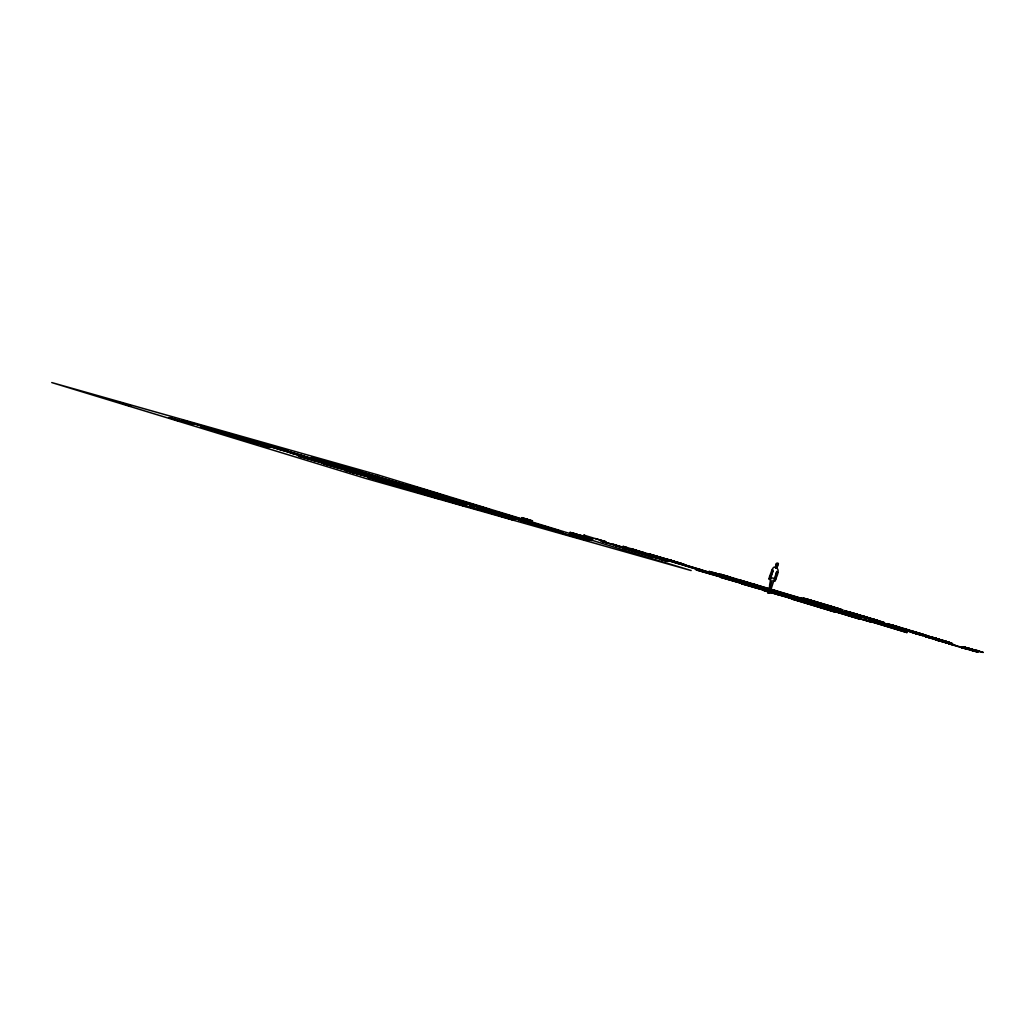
<?xml version="1.0" encoding="UTF-8"?>
<svg xmlns="http://www.w3.org/2000/svg" width="1035" height="1035" viewBox="0 0 1035 1035"><rect width="100%" height="100%" fill="white"/><g stroke="black" fill="none" stroke-linecap="round" stroke-linejoin="round"><path stroke-width="1.5" d="M769.484 591.645L769.354 593.016L768.164 593.107L770.842 589.898L776.78 571.359M775.965 565.679C782.162 559.508 773.831 573.584 776.198 565.912M775.978 579.095C770.351 587.143 783.754 568.732 775.176 567.607M769.73 592.499C769.548 589.821 767.129 594.892 768.332 592.162M768.487 592.447L769.665 592.602M769.535 585.538L770.959 577.711L774.969 578.513M769.096 578.345L769.613 579.522L769.264 578.319M770.959 577.711L773.171 570.065M772.783 571.488C771.903 574.826 769.406 576.598 769.212 579.134M772.162 580.402L768.539 592.576M771.812 570.453L769.367 577.103M775.474 580.234L774.646 581.191M778.152 564.463C779.653 562.548 774.801 562.16 775.72 565.99M769.872 585.344L768.138 592.149M777.634 572.575L776.341 572.834L775.241 578.953M963.624 647.056L983.25 652.438L969.316 648.531M968.928 648.544L966.936 648.026L979.045 651.507L974.103 650.019M975.979 650.769L971.503 649.32M743.945 581.411L823.265 605.009C829.203 606.756 820.16 604.013 822.424 604.738M583.973 538.381L592.033 540.49L572.148 535.043L574.05 535.625M323.386 460.549L329.854 462.477L323.593 460.588M347.152 467.82L344.008 466.888L350.335 468.674M775.241 566.882L773.481 567.439L771.644 570.233L772.757 571.475M847.639 613.651L852.051 615.01L848.26 613.716M849.127 614.078L852.374 614.945L835.827 610.055L848.842 613.962L841.662 611.788M942.251 640.342L927.321 635.917L943.868 640.807L934.23 637.987M225.63 433.898L216.418 431.207M389.147 481.081L375.705 476.993L377.801 477.691M441.35 495.015L444.817 495.959L439.448 494.225M425.967 492.544L437.132 495.726L429.24 493.216M442.98 497.68L441.298 497.162L456.603 501.794L448.569 499.452M461.843 501.199L469.709 503.825M458.867 501.173L467.82 503.644M456.163 501.742L460.252 502.958L456.137 501.587M463.551 503.916L466.785 504.821L457.625 502.04M544.824 526.686L544.061 526.401M553.583 530.049L537.941 525.715M542.832 525.884L535.043 523.658L560.452 531.278L551.293 528.613M584.296 538.562L587.996 539.597L585.965 539.002M580.842 537.721L587.143 539.377M776.923 567.607L776.159 566.844M852.84 613.91L868.572 617.882M354.397 470.653L382.174 478.791M357.411 471.352L341.239 466.656M395.137 483.112L397.647 483.785M449.902 497.68L475.505 505.183M382.549 479.257L389.509 481.301L385.046 479.891M441.906 497.356L445.322 498.314M450.328 499.983L449.281 499.633L450.303 499.853M552.703 530.036L563.092 532.922M586.133 538.963L587.751 539.507M562.626 533.361L587.013 540.348L570.117 535.108L574.464 536.389M496.412 512.726L483.267 508.987L522.429 520.385L518.535 519.221M655.155 555.743L655.284 555.782M945.343 642.399L944.489 642.114L954.878 645.025L940.233 640.458L945.084 642.166L940.582 641.014M951.851 644.727L962.317 647.819M235.695 435.89L231.167 434.532L245.955 438.892M217.169 431.414L216.768 431.31M242.151 438.982L244.079 439.577M249.448 441.427L251.803 442.178M254.468 442.954L252.23 442.268M259.112 444.222L256.771 443.485M264.43 445.71L257.689 443.679L264.688 445.774M338.613 466.255L339.959 466.643L336.841 465.672M408.631 485.907C413.392 487.252 403.559 484.341 407.117 485.428M441.402 497.188L445.8 498.508M450.587 499.957L455.309 501.328L450.122 499.814M456.422 501.587L459.488 502.674M474.871 506.283L470.99 505.119L471.947 505.403M509.039 515.495L498.301 512.377M522.196 520.98L519.156 520.075L537.036 525.444M549.223 527.992L551.862 528.639L547.877 527.384M549.585 528.717L546.338 527.734L549.029 528.536M536.57 525.379L547.593 528.743M553.479 530.295L552.962 530.114M575.072 535.742L574.063 535.483L576.637 536.208M567.84 534.966L570.906 535.858M574.826 536.919C570.207 535.612 579.962 538.498 576.314 537.346M615.566 545.341L617.106 545.872L616.226 545.652M966.664 648.79L968.255 649.333L966.949 648.997M699.104 569.962L680.254 564.14L699.427 569.962M699.557 570.104L703.088 571.087L698.935 569.923M714.072 573.817L715.327 574.179M707.332 572.42L703.593 571.359L717.527 575.628L707.293 572.407M724.81 577.09L697.525 568.823M713.076 573.532L760.363 587.854L749.547 584.672M724.785 577.09L749.702 584.723M727.256 578.462L717.113 575.486M475.039 506.154L474.069 505.921L487.058 509.595M921.655 635.361L911.835 632.411L927.839 637.224M641.933 552.599L663.176 558.913M631.764 550.529L640.044 552.975L638.647 552.638M633.11 550.956L644.689 554.23M635.529 551.72L636.771 552.017M670.369 560.491L671.288 560.647M638.763 552.69L640.419 553.182M648.738 555.407L653.538 557.153L645.607 554.579L646.37 554.812M651.08 556.416L651.727 556.429M659.735 558.771L660.55 559.029M666.268 560.918L665.013 560.517L668.028 561.436L659.696 559.016L666.294 560.918M753.959 587.246L753.234 587.039L754.515 587.427M851.546 615.398L769.147 592.033L772.291 592.964M777 594.297L779.665 595.073M791.141 598.282L792.422 598.657L788.877 597.622M812.941 603.935L814.209 604.324L813.005 603.961M844.987 612.888L844.055 612.591L860.603 617.468L846.009 613.134M850.848 614.518L851.805 614.803M937.115 638.802L935.549 638.44L952.096 643.33L935.847 638.582M940.323 639.811L939.081 639.384L941.423 640.199M925.419 636.512L926.7 636.9L925.989 636.693M930.18 637.974L928.925 637.599L945.563 642.179L943.493 641.609M964.206 647.069L969.096 648.518M970.455 648.867L970.545 649.087M945.175 642.619L946.456 643.007L943.842 641.946M970.093 649.036L965.668 647.703L970.804 649.023M969.536 648.79L964.025 646.978M970.274 649.113L975.669 650.523L974.892 650.174M973.236 649.954L974.685 650.342M949.302 643.899L948.59 643.692L949.858 644.068M939.288 640.781L938.577 640.574L968.721 649.359L967.13 648.829M953.338 645.154L952.109 644.779M623.096 546.364L634.054 549.611M754.075 584.167L754.968 584.439M434.752 495.726L344.603 470.149L434.791 495.726M519.518 519.363L517.099 518.742M840.782 611.53L837.82 610.65L843.654 612.384M850.395 614.337L851.52 614.674M852.219 615.023L858.597 616.886M930.426 636.836L929.327 636.512L934.644 638.09M945.382 641.286L946.934 641.726M942.807 640.458L941.902 640.186L943.558 640.859M205.642 427.882L215.81 430.935L200.648 426.524L204.607 427.558M595.397 538.575L600.869 540.231M606.225 542.534L600.856 541.072L617.585 545.911L615.877 545.341M633.097 549.637L639.501 551.539M628.646 548.848C618.71 545.988 640.135 552.25 631.441 549.753M845.543 612.927L845.168 612.759M856.669 616.368L852.788 615.152L857.355 616.524M937.141 638.893L936.662 638.608M945.201 641.26L944.256 640.963L945.356 641.364M230.65 435.619L215.578 430.858M399.613 484.289L397.97 483.837M450.962 500.112L450.807 500.009M540.283 525.275L545.768 526.776M552.444 529.661L553.207 529.959M577.828 536.66C594.646 541.771 563.92 532.546 580.312 537.268M576.922 537.294C578.901 537.786 573.39 536.285 576.003 537.074M648.505 555.42L649.967 555.873M652.166 556.558L650.756 556.118C643.796 554.255 656.41 557.593 649.527 555.795M649.553 555.743L650.058 555.899M653.085 556.701L653.913 556.959L652.257 556.584L658.092 558.395L654.392 557.244M938.59 639.953C941.656 640.924 938.46 640.238 939.534 639.565M458.298 502.169L461.351 503.243M677.589 562.626L679.62 563.234L660.576 557.542L663.448 558.201M637.469 552.03L638.401 552.276L636.861 551.746M576.366 537.268L575.538 536.919L576.624 537.152M946.055 641.532L948.345 642.269M458.466 502.324L463.667 503.812L460.019 502.751M739.986 579.949L740.672 580.169M202.42 426.925L204.218 427.442M841.196 613.03L840.213 612.733M936.468 639.837L937.542 640.16M854.819 617.287L853.901 617.002M942.756 641.622L943.648 641.881L942.303 641.144M962.304 647.807L961.347 647.496L966.988 649.113M634.546 549.986L645.219 553.207L639.384 551.564M592.136 538.717L593.029 538.976L592.059 538.679M702.079 570.065L680.888 563.764L715.767 574.231M644.313 554.139L643.265 553.854M642.101 553.66L640.148 553.026M642.929 553.919C645.219 554.566 638.246 552.444 642.399 553.725M725.056 577.155L726.156 577.439L723.788 576.767M726.984 577.698L726.078 577.401M886.309 624.571L889.621 625.243L876.839 621.608L886.012 624.493M772.213 592.939L771.049 592.589L771.955 592.861M930.258 637.418L929.055 637.651M941.255 640.82L939.586 640.329L941.384 640.807M967.195 647.962L968.346 648.298M972.331 649.644L978.088 651.274M973.301 649.967L973.741 650.071M935.899 639.876C934.294 639.526 942.846 641.441 936.313 640.005M949.781 644.055L949.056 643.822M631.35 549.74L630.742 549.559M464.547 503.139L454.042 500.203L471.753 505.378M853.836 614.531L848.053 612.953L892.481 625.735L861.909 616.33L862.737 616.614M944.231 640.963L948.125 642.088L947.025 641.752M943.48 640.833L942.562 640.445M907.798 631.001L910.425 631.79L881.652 623.238M401.839 485.518L405.759 486.631M407.337 487.2L411.18 488.287L392.42 482.646L396.47 483.798M935.071 638.22L933.13 637.663M119.762 402.524L130.824 405.849L129.44 405.448M256.861 441.686L250.172 439.733L252.527 440.431M258.025 441.984L256.926 441.66M261.286 443.032L260.691 442.876M128.845 405.591L123.734 403.766L124.989 404.129M246.136 438.956L243.471 438.154L244.195 438.374M263.472 443.86L261.958 443.42L265.089 444.144M278.247 448.051L279.114 448.297M331.485 462.994L329.609 462.425L428.141 491.884L427.08 491.534M332.882 463.344L332.416 463.201M343.374 466.41L344.319 466.707M270.549 445.904L268.117 445.153L271.713 446.124M266.991 444.934L272.955 446.615M272.477 446.59L283.862 449.708L278.971 448.246M276.436 447.754L272.606 446.654M279.359 448.621L281.365 449.229L278.117 448.168M350.529 468.726L349.985 468.661M357.515 470.627L358.589 470.951M202.989 427.093L203.96 427.39M226.419 433.717L226.95 433.885M226.613 433.768L229.356 434.558M234.026 435.994L231.814 435.373M285.789 450.432L287.652 451.001L284.509 450.018M349.791 468.609L347.851 468.014M350.593 468.855L353.077 469.554M352.702 469.502L431.065 492.763L426.963 491.534M181.526 421.154L178.447 420.223L192.795 424.428L191.19 423.936L191.85 424.13M584.866 535.405L583.688 535.082L605.824 541.81M381.488 477.976L380.906 477.795M600.856 540.231L605.177 541.46L604.492 541.24M279.359 449.41L260.406 443.692L289.05 452.269L287.795 451.997M319.246 460.782L315.623 459.773L340.243 467.264M336.841 465.698L333.024 464.547L344.797 467.755M633.213 549.624L630.574 548.873L643.162 552.664L637.068 550.762M651.869 554.773L666.061 559.003L649.113 553.945L651.765 554.734M656.733 556.131L655.918 555.899M225.164 434.208L223.534 433.743L253.808 442.954L252.178 442.488M233.405 436.511L234.415 436.822M235.734 437.275C222.344 433.329 248.102 440.561 237.507 437.339M235.708 437.184L238.166 437.934L233.729 436.654M239.408 438.387L244.674 439.914L239.68 438.465M241.465 438.931L237.998 437.87M240.495 438.711L238.917 438.245M241.841 439.06L244.687 439.733M241.233 438.853L243.419 439.539M244.26 439.616L253.161 442.243M246.602 440.315L248.71 441.039M250.522 441.544L249.538 441.233L251.182 441.622M250.341 441.415L251.919 441.867M325.533 462.774L319.401 460.924M326.387 463.02L328.936 463.745M328.794 463.693L330.152 464.133M243.173 439.5L240.896 438.736M250.017 441.596L253.64 442.514M251.207 441.751L252.527 442.385M253.148 442.204L252.385 442.113M254.713 442.838L253.963 442.67M257.003 443.588L256.447 443.394M295.027 454.223L288.972 452.334M303.992 456.875L301.25 456.112M326.594 463.124L341.459 467.665M370.284 475.557L380.557 478.364M376.766 477.381L377.969 477.743M461.959 501.212L454.21 498.974L465.22 502.415M471.158 504.032L469.748 503.644L486.114 508.521L482.879 507.486M474.004 504.938L470.55 503.89M669.322 560.051L666.643 559.249L683.773 564.36M254.701 443.019L252.915 442.501M259.332 444.287L255.516 443.096M266.926 446.628C271.506 447.922 252.424 442.527 265.413 446.15M310.849 458.945L305.881 457.535L320.138 461.765M310.603 458.984L316.619 460.691M343.491 468.182L350.283 470.226M605.022 542.159L602.473 541.434L603.948 541.887M265.27 446.214L269.501 447.392M316.477 460.743L330.721 465L319.621 461.739M349.455 470.071L343.128 468.169M349.972 470.226L351.861 470.757M352.392 470.912L364.074 474.444L352.974 471.184M468.881 503.89L468.053 503.605L499.465 513.257L485.661 509.078M480.68 507.499L458.971 501.225M397.983 484.341L402.02 485.493M624.7 548.55L623.135 548.11L652.645 557.089L651.08 556.636M680.448 564.191L659.075 557.8M355.16 472.426L388.461 481.585L298.326 456.021L348.536 470.537M527.358 521.226L530.826 522.183L524.033 520.01M650.161 555.989L650.42 556.209M539.119 524.823L540.684 525.327L537.268 524.318L538.096 524.577M377.982 479.438L388.099 482.284A128.107 1.113 16.7 0 0 393.507 483.798L413.483 489.219L323.425 463.667L373.544 478.17M451.234 500.125L452.386 500.448M480.719 508.327L477.109 507.163L493.604 511.82M510.151 516.763L500.241 514.007L516.103 518.962M510.876 516.918L509.983 516.659M512.234 517.254L510.669 516.775L519.415 519.285M544.307 526.336L547.722 527.384M550.232 528.122L551.422 528.523M452.787 500.655L453.951 500.914M456.862 501.859L453.408 500.798M556.597 530.127L552.535 528.885L553.828 529.273M554.1 529.338L558.214 530.606M556.921 530.218L554.204 529.415M514.809 518.548L515.87 518.858M586.47 538.769L587.168 538.976L586.146 538.679M576.301 536.104L572.42 534.991L575.654 536.014M574.503 535.794C585.461 538.64 561.759 532.533 578.772 536.777M583.675 538.239L585.758 538.989L582.614 538.109M367.697 477.2L457.845 502.777L422.254 492.971M530.696 523.516L529.635 523.192L530.864 523.568M548.705 528.51L547.541 528.16L548.977 528.587M563.26 532.999L549.223 528.6L553.259 530.075L551.487 529.351M549.999 528.911L550.659 529.105M575.952 536.221L574.917 535.664M576.055 536.285L578.112 536.88M579.367 537.178L581.308 537.786L578.035 536.867M580.674 537.644L582.821 538.226L581.709 537.967M533.995 524.551L533.116 524.279L533.931 524.512M441.182 498.572L447.987 500.552L447.366 500.358M445.723 499.853L447.443 500.384M546.376 528.251L551.771 529.816M572.161 535.703L572.898 535.91M553.324 530.541L554.708 530.942L553.958 530.722M948.319 642.256L950.104 642.735L949.108 642.437M464.301 505.52L466.138 506.076M560.815 532.844L561.746 533.141L544.229 527.669M462.011 504.925L457.405 503.566L477.756 509.543L464.883 505.727M569.095 535.354L567.038 534.72M574.658 536.919L575.486 537.152M767.866 591.671L763.817 590.519L765.732 591.114A310.435 2.704 16.7 0 0 851.857 615.502L851.87 615.502M835.607 611.4L841.701 613.16M840.084 612.668L853.306 616.614L833.369 610.766L837.561 611.983M938.279 640.354L940.414 640.963M941.759 641.338L942.73 641.609M853.72 616.912L871.405 622.139L851.469 616.278L855.66 617.507M717.294 573.739L712.882 572.549L722.288 575.499M835.271 607.778L839.113 608.813L833.524 607.027M745.459 582.42L749.87 583.611L743.44 581.566M606.381 542.573L605.643 542.379L643.705 553.402L613.082 544.281L615.282 544.992M627.611 548.951L638.88 552.302L615.825 545.652L627.533 548.938M894.77 625.826L890.928 624.791L899.117 627.365M632.928 550.905L631.738 550.542M792.823 596.846L770.583 590.286M793.547 597.079L801.646 599.485M788.554 595.448L776.664 591.748M799.02 598.709L794.686 597.505L801.038 599.563M919.287 633.381L923.129 634.429L917.54 632.644M974.517 650.368L975.216 650.562M937.335 640.29L937.982 640.471L928.693 637.547M348.963 468.92L353.44 470.136L342.87 466.811M470.809 504.045L464.831 502.311M769.665 589.821L757.581 586.185L769.458 589.743M934.049 637.948L931.358 637.055M842.542 612.099L840.808 611.607M912.909 632.476L910.011 631.609M445.658 498.508L448.09 499.232M683.863 564.398L685.688 564.942L684.096 564.476M282.439 449.319L278.945 448.414M880.203 622.41L870.745 619.797L905.159 629.694L893.412 626.498L902.494 629.396M944.502 641.04L941.449 640.225M839.851 611.206L843.072 612.202M393.313 482.504L408.308 486.877M538.627 524.732L539.429 525.03M443.653 497.874L444.61 498.158M582.847 538.303L585.383 538.847M775.254 590.662L774.206 590.338M832.981 607.105L842.995 609.977L830.924 606.238M719.92 574.503L709.001 571.385L719.312 574.593M801.789 598.385L802.138 598.502M864.354 616.614L861.637 615.709L865.428 616.782M662.723 558.188L663.616 558.266M674.742 561.772L671.133 560.711M742.832 581.657L753.752 584.775L740.465 580.648M897.047 626.498L887.047 623.626L902.015 628.245M592.602 538.86L579.173 534.927L582.058 535.807M969.886 648.686L967.57 648.156M970.571 648.893L969.666 648.841M824.559 606.626L831.597 608.593L818.866 604.608M964.245 647.276L968.204 648.311M235.993 435.968L237.688 436.459M935.575 639.591L937.361 640.109M841.17 612.461L840.161 612.151L843.68 613.186M233.794 436.666L236.006 437.352M446.176 498.534L451.713 500.19L449.319 499.569M249.681 441.492L250.496 441.725L249.707 441.298M872.039 619.046L877.02 620.495L870.124 618.348M861.573 616.278L867.032 617.947M626.951 547.541L623.173 546.402M630.949 548.641L654.495 555.717M670.706 560.271L669.27 559.857L681.923 563.661L666.967 559.185L673.876 561.177M788.334 595.384L786.496 594.84M850.848 613.729L849.761 613.393M855.259 614.971L858.442 615.864L848.053 612.448L860.784 616.045M590.429 538.187L591.774 538.601M844.676 612.616L845.336 613.005M441.673 495.157L435.153 493.203M437.016 493.747L448.841 497.162L435.502 493.022M324.68 461.364L315.39 458.738L322.454 461.002M227.493 433.186L223.508 431.97L234.803 435.308M266.797 444.882L264.701 444.248M345.03 467.781L348.743 468.907M523.024 519.971L534.849 523.387L520.631 518.975M527.682 521.381L522.093 519.699M371.164 475.751L373.842 476.527L361.15 472.71L362.172 473.047M541.189 525.521L542.806 526M380.388 478.493L384.36 479.451M408.489 486.98L410.222 487.485M342.934 468.118L339.338 467.018L343.956 468.325M295.027 454.132L301.47 456.06M523.361 521.239L536.285 525.224M523.619 521.329C525.806 521.925 519.35 520.204 521.64 520.734M556.571 530.981C552.962 529.933 561.086 532.313 557.257 531.214M190.065 423.6L191.514 424.027M444.442 498.171L445.451 498.482M579.341 538.045L581.968 538.847M580.467 538.381L582.291 538.937M251.363 442.01L252.035 442.204M417.972 490.939L419.253 491.327M423.069 492.375L423.587 492.531M830.316 606.329L835.387 607.855M743.143 580.907L742.6 580.751M863.889 616.459L884.162 622.527L872.078 618.788M862.349 616.11L858.765 615.062L859.93 615.424M717.514 573.752L722.986 575.408M894.654 625.748L899.726 627.275M930.568 636.861L932.289 637.392M947.116 641.778L948.862 642.373M676.321 562.005L681.25 563.609M914.332 631.932L927.011 635.593L914.94 631.855M739.766 580.751L745.239 582.407M919.403 633.472L911.382 631.065M940 639.708L935.873 638.388L936.61 638.724M776.832 591.968L770.26 590.066L785.099 594.517L779.057 592.628M910.399 631.143L903.568 629.202L914.966 632.708L910.761 631.259M975.578 650.394L976.833 650.873L974.97 650.213M799.24 598.722L804.712 600.378M965.953 647.716L966.962 648.091M972.059 649.618L972.408 649.669M973.198 649.825L975.656 650.575M531.537 520.566L532.546 520.851L521.756 517.616L530.308 520.501M821.492 605.734L835.478 609.744L822.191 605.63M857.601 616.575L858.584 616.873M530.45 520.553L525.638 518.82L526.931 519.195M633.524 551.086L635.27 551.616M641.778 553.57L641.454 553.427M650.588 556.3L651.17 556.105M835.775 610.909L836.694 611.193L833.162 610.158M507.318 514.977L493.76 511.044L506.969 515.158M796.782 599.899L795.889 599.614L799.395 600.649M327.603 462.231L328.535 462.503M484.6 508.767L468.066 504.11L495.351 512.079M520.294 519.169L521.226 519.441M577.97 536.609L573.61 535.535M580.971 537.592L583.365 538.316M448.388 499.297L449.643 499.659M455.853 501.561L454.598 501.186M462.839 503.631L461.713 503.295M818.659 602.538L806.977 599.174L812.501 600.96M827.366 605.449L832.075 606.885M729.921 577.012L720.515 574.244L805.476 599.498L801.595 598.295M750.207 583.248L740.801 580.48L742.302 580.958M777.207 591.257L776.767 591.114M869.193 618.193L879.491 621.116L874.614 619.577M897.966 626.718L902.675 628.154M763.325 587.104L762.886 586.974M721.227 574.839L726.376 576.404M736.377 579.742L741.526 581.308M776.289 591.632L771.748 590.325L773.753 590.985M802.953 599.821L808.102 601.387M908.135 631.104L907.967 631.052M818.103 604.725L823.252 606.29M922.819 635.697L922.573 635.619M937.723 640.393L939.405 640.794M939.392 640.82L939.043 640.704M818.116 605.41L818.362 605.475M633.795 551.125L633.989 551.215M634.998 551.461L636.357 551.875M646.112 554.721L647.768 555.252M652.076 556.442L650.083 556.144M636.176 551.836L635.412 551.668M655.284 557.554L655.789 557.684M774.18 592.99L773.934 592.913M423.03 489.27L411.723 486.036L419.33 488.442M433.432 492.686L437.184 493.837M475.013 505.378L483.565 507.875L474.457 504.912M324.576 461.299L327.746 462.231M471.882 504.847L453.99 499.646L464.469 503.101M519.441 518.91L523.192 520.062M544.488 526.362L539.248 524.965L539.998 525.198M575.201 535.845L577.595 536.466M340.437 466.462L335.935 465.427L336.569 465.647M370.634 475.595L363.104 473.344M445.27 498.34L443.95 497.938L446.396 498.676M449.837 499.607L457.509 501.91M821.777 603.47L803.121 598.01L817.999 602.642M824.248 604.518L828.414 605.798M901.627 627.805L905.793 629.086M854.017 613.393L848.415 611.827L861.042 615.631L855.88 613.975M865.713 617.209L869.581 618.361M912.43 631.415L900.799 627.922M725.315 576.055L729.947 577.478M911.757 631.738C913.129 632.243 908.329 630.457 912.003 631.622M931.461 637.094L934.385 637.961M931.81 637.237L933.376 637.715M947.957 642.153L946.43 641.7M774.102 591.088L777.57 592.124M732.793 578.681L737.425 580.105M948.603 643.136C944.321 641.894 953.274 644.52 948.849 643.24M807.054 601.037L811.686 602.448M926.234 636.758L925.562 636.551M971.761 650.303C967.492 649.061 976.419 651.688 972.007 650.407M814.532 603.651L819.151 605.074M839.954 611.349L841.869 611.853M854.548 615.683L856.592 616.226M680.383 564.282L641.998 552.612M647.612 555.2L648.725 555.497M837.406 611.957L835.788 611.478M574.541 533.801L571.54 532.909L579.859 535.677L576.909 534.797M753.7 587.168L754.45 587.401M421.4 488.74L407.751 484.82L417.286 487.86M423.561 489.387L424.544 489.684M422.448 489.063L425.915 490.124M430.547 491.832L434.014 492.906M472.452 504.304L467.885 502.997L470.123 503.722M474.858 505.196L476.346 505.636M507.473 514.99L511.924 516.349M345.949 467.186L346.803 467.445L346.143 467.251M472.956 504.808L490.926 509.996L479.089 506.322M516.556 518.056L520.023 519.117M552.897 528.988L556.442 530.127M329.518 462.8L311.457 457.535L319.854 460.239M544.746 526.634L543.711 526.207M328.936 462.58L332.649 463.732M272.671 446.318L268.453 445.089L270.717 445.826M274.728 446.9L270.665 445.697L278.777 448.181M331.161 463.253L336.996 465M459.022 501.664L459.76 501.897M231.517 434.286L255.606 441.518M252.669 440.47L285.673 450.367M256.641 441.66L267.586 444.921M276.966 447.715L279.515 448.414L277.38 447.689M378.292 477.808L382.2 478.972M392.381 482.064L390.764 481.573M410.365 487.485L413.715 488.494M548.576 528.406L549.727 528.833M420.663 490.564L399.109 484.315L404.582 486.088M551.642 529.739L550.115 529.312M204.943 426.873L194.968 423.923M244.868 438.594L245.657 438.827M378.745 478.196L379.974 478.558M425.23 492.362L420.715 491.017M447.107 498.896L445.128 498.249M456.564 501.626L458.078 502.091M200.273 425.54L212.136 429.033L204.736 426.795M325.663 462.813L329.88 464.003M349.584 470.11L353.595 471.248M351.991 470.796L352.728 471.016M419.667 490.706L410.52 487.951M459.812 502.751L463.693 503.941M544.85 527.928L567.633 534.901M571.915 536.104L573.157 536.466M233.819 435.916L234.272 436.058M289.114 452.295L292.633 453.369M291.456 453.045L292.051 453.201M292.426 453.395L291.624 453.162M304.122 456.914L305.506 457.302L291.249 453.071M423.147 492.401L424.078 492.686M418.321 491.03L418.968 491.237M441.104 498.003L442.036 498.288M445.774 499.323L446.861 499.659M251.013 441.699L255.231 442.864L251.725 441.829M234.505 436.886L235.682 437.275M373.169 478.261L373.92 478.493M378.461 479.774L377.464 479.464L378.745 479.852M356.739 473.603L358.097 474.004M395.693 485.143L396.91 485.518M400.519 486.515L401.451 486.799M351.978 472.258L353.336 472.659M357.812 473.926L356.907 473.655M380.867 480.977L379.949 480.693L383.946 481.87M128.456 405.474L119.737 402.524M821.48 603.34L825.4 604.531M866.567 617.08L844.198 610.572L854.354 613.768M820.626 603.47L824.546 604.647M905.496 628.957L909.416 630.134M861.793 616.032L866.14 617.287M904.642 629.086L908.562 630.263M969.316 648.712L972.02 649.359M760.841 586.366L760.272 586.185M855.35 614.738L853.979 614.324M868.52 618.387L873.475 619.887M944.787 641.157L946.262 641.609M969.058 648.751L970.403 649.048M756.805 584.982L756.585 584.917M729.649 577.349L734.048 578.668M728.692 577.491L733.09 578.811M811.375 602.318L815.774 603.651M914.164 633.122L914.358 633.097M777.169 592.059L804.014 600.481M665.427 559.003L670.99 560.698M671.508 560.711L677.446 562.548M810.431 602.461L814.83 603.78M849.166 614.169L844.353 612.72M964.62 648.453L966.806 649.087L964.866 648.505M654.689 557.36L651.727 556.584M425.657 490.008L429.939 491.34M426.963 490.448L427.934 490.732M430.806 491.948L420.184 488.74M476.449 505.468L480.525 506.71M511.665 516.232L515.947 517.552M469.01 503.579L473.111 504.808M512.726 516.905L516.814 518.173M539.675 524.991L542.431 525.845M578.707 536.777L579.6 537.036M474.884 505.74L480.719 507.499M487.291 509.569L491.043 510.708M582.265 538.071L584.568 538.627M494.407 512.118L496.244 512.674M333.697 464.042L340.334 466.009M337.035 465.452L322.661 461.105M414.957 488.856L415.992 489.167M416.264 489.283L417.299 489.594M334.046 464.508L331.976 463.887M383.092 479.244L384.063 479.541M416.173 489.659L417.338 490.008M417.842 490.124L441.091 496.916L427.429 492.66M449.436 499.607L450.134 499.711M414.686 489.167L415.656 489.464M260.678 443.148L263.252 443.899L252.669 440.677M231.62 435.308L213.301 429.836L244.661 439.176L227.208 434.131M446.641 500.112L459.255 503.903L438.827 497.9L443.329 499.219M237.481 437.714L238.969 438.271M400.674 486.566L404.103 487.576M236.899 437.624L237.028 437.663M257.159 443.653L256.098 443.316M263.886 445.8L263.252 445.593M824.934 604.427L829.242 605.682M866.179 617.002L870.409 618.244M821.091 603.573L813.187 601.219M908.95 630.03L913.245 631.298M854.341 613.483L863.009 616.355M971.684 649.281L975.902 650.536M946.482 641.7L943.726 640.885M733.582 578.565L738.343 579.962M743.337 581.269L737.14 579.639M724.396 576.184L729.158 577.582M815.321 603.547L820.069 604.945M769.147 589.846L750.88 584.18L784.258 593.986M806.136 601.167L810.897 602.564M853.176 615.243L854.975 615.851M651.17 554.76L661.921 558.02L657.949 556.856M721.951 576.974L717.63 575.654M428.904 490.991L434.377 492.634M425.631 490.357L426.718 490.681M514.913 517.202L520.385 518.858M466.423 502.842L449.902 497.693M507.15 515.249L513.567 517.189M541.486 525.534L543.129 526.026M552.341 528.885L553.505 529.247M337.824 465.284L343.646 467.005M331.278 463.719L327.875 462.684M341.421 466.332L342.572 466.682M384.891 479.787L385.796 480.059M418.399 489.891L421.762 490.9M545.678 528.277L543.155 527.514M354.436 470.705L376.533 477.536M421.633 490.9L425.087 491.91M275.608 447.301L273.098 446.447M325.766 462.05L326.918 462.399M373.971 476.695L393.378 482.349L387.219 480.395M458.195 502.26L458.971 502.492M462.205 503.502L462.968 503.735M237.856 436.472L243.613 438.206M263.11 445.567L264.016 445.813M236.071 437.404L237.804 437.921M828.026 605.359L832.839 606.782M869.232 617.921L874.006 619.331M912.042 630.975L916.842 632.385M937.167 640.044L943.816 642.23M720.373 574.968L725.613 576.521M802.099 599.938L807.339 601.49M432.759 492.194L439.254 494.122M477.484 505.779L478.558 506.115M519.673 518.677L523.374 519.764M423.703 489.775L418.218 488.145M550.387 528.135L553.583 529.105M506.193 514.964L509.841 516.025M552.418 528.924L550.775 528.419M344.655 467.315L345.742 467.652M423.548 491.483L428.335 492.893M373.066 476.423L370.232 475.557M447.909 499.09L449.811 499.672M323.683 461.416L324.757 461.739M413.664 488.856L405.332 486.372M205.124 426.834L183.208 420.417L204.658 426.963M854.962 613.677L855.867 613.962M927.865 637.301L928.913 637.547M967.013 649.126L978.049 652.205L961.618 647.095L965.888 648.363M850.421 614.337L853.099 615.256M773.378 591.71L776.03 592.525M729.093 579.173L731.745 579.988M709.363 573.597L712.015 574.399M644.52 554.23L645.568 554.566L644.714 554.281M481.34 506.956L483.164 507.512M581.541 537.683L585.034 538.705M547.657 527.488L545.264 526.634M519.04 519.376L517.371 518.677L519.298 519.441M548.563 528.471L549.236 528.665M572.549 535.82L573.183 536.014M515.391 518.729L538.316 525.275L516.4 518.91L517.293 519.247M550.516 529.428L553.259 530.243M580.182 538.316L579.031 537.954M360.102 471.404L360.529 471.507M557.632 531.861L556.83 531.628L557.839 531.912M545.95 528.329L543.414 527.41M346.673 467.936L357.398 471.326M384.761 479.645L390.583 481.521M425.592 492.104L426.472 492.362M449.112 499.465L444.998 498.352M320.721 460.51L323.269 461.248M409.718 487.666L410.727 487.977M377.387 478.39L380.155 479.244M402.395 486.023L405.177 486.877M446.667 499.556L449.449 500.41M257.249 441.803L256.15 441.505M270.795 445.969L270.057 445.749M438.646 497.292L441.44 498.12M260.29 443.032L259.28 442.721M299.801 454.973L318.392 460.497L282.62 449.759L304.665 456.306M465.944 506.024L459.889 504.317M278.376 449.138L287.808 451.894M332.041 465.556L334.822 466.41M357.062 473.189L359.831 474.043M349.041 470.925L351.822 471.766M393.313 484.458L396.741 485.454M420.727 492.841L465.841 506.438L367.645 477.2M311.82 459.838L314.601 460.678M336.841 467.471L339.609 468.312M237.895 437.572L239.188 438.025L224.259 433.484L225.811 433.95M352.081 472.296L353.103 472.581M373.092 478.726L375.86 479.58M204.788 427.61L204.076 427.403L205.473 427.804M253.213 442.437L256.602 443.472M267.315 446.732L269.514 447.392M722.469 577.012L727.152 578.436M505.339 514.667L498.12 512.403M389.613 481.055L400.26 484.419M454.65 501.25L454.417 501.16M407.065 486.851L395.163 483.151M407.945 487.123L408.76 487.369M964.905 647.483L965.94 647.781M927.153 637.081L928.33 637.379M950.324 644.249L951.501 644.546M635.736 550.387L636.861 550.736M577 536.389L576.262 536.169M548.796 527.85L550.284 528.303M216.457 431.026L217.246 431.272M910.192 631.234L912.12 631.699L910.839 631.285M654.236 557.192L653.007 556.882M587 539.313L586.327 539.119M570.156 535.612L570.88 535.845M873.721 619.965L852.555 614.273L853.668 614.622M574.593 535.69L572.588 535.043M583.468 538.407L584.439 538.717M546.131 526.906L549.417 528.031M545.16 528.018L544.721 527.876M546.506 528.29L547.877 528.82M853.552 614.57L852.827 613.923M480.615 508.288L477.42 507.266L517.552 519.376M978.217 651.196L979.006 651.455M457.043 501.794L457.69 502.104M375.149 479.334L376.326 479.684M230.973 435.683L229.654 435.256L233.509 436.589M829.371 608.632L741.396 583.675L743.246 584.245A310.435 2.704 16.7 0 0 829.358 608.632M769.665 579.471L770.118 577.232M766.366 588.928L767.336 589.238L766.366 588.928M889.479 624.829L890.734 625.205L889.479 624.829M696.232 569.884L698.082 570.453A310.435 2.704 16.7 0 0 784.207 594.84L696.232 569.884M720.619 577.323L722.469 577.892A310.435 2.704 16.7 0 0 808.594 602.279L720.619 577.323M656.669 557.852L663.319 559.857L656.669 557.852M730.154 578.216L736.765 580.208L730.154 578.216M772.653 590.687L773.895 591.063L772.705 590.7M748.564 585.719L749.806 586.095L748.615 585.732M775.758 593.922L776.936 594.271L775.81 593.935M915.445 633.407L916.687 633.782L915.561 633.446M977.001 650.497L978.23 650.873L977.001 650.497M963.365 647.625L964.607 648.001L963.417 647.638M865.907 618.141L864.678 617.779L865.855 618.128M174.035 418.929L168.99 417.597L177.037 419.835L174.035 418.929M574.761 533.633L569.871 532.352L577.711 534.526L574.761 533.633M377.439 474.767L51.75 382.562L365.471 478.364L691.16 570.557L377.439 474.767M250.483 440.509L242.889 438.361L264.74 444.869L250.483 440.509M176.299 420.145L170.71 418.179L179.314 421.038L176.299 420.145M403.87 488.028L395.849 485.764L440.845 499.323L403.87 488.028M477.381 508.987L469.373 506.723L514.356 520.282L477.381 508.987M799.162 601.102L791.309 598.877L835.348 612.151L799.162 601.102M823.511 608.037L815.658 605.811L859.697 619.085L823.511 608.037M870.952 621.569L863.099 619.344L907.139 632.618L870.952 621.569M446.732 498.766L446.059 498.572L449.074 499.478L446.68 498.728"/></g></svg>
